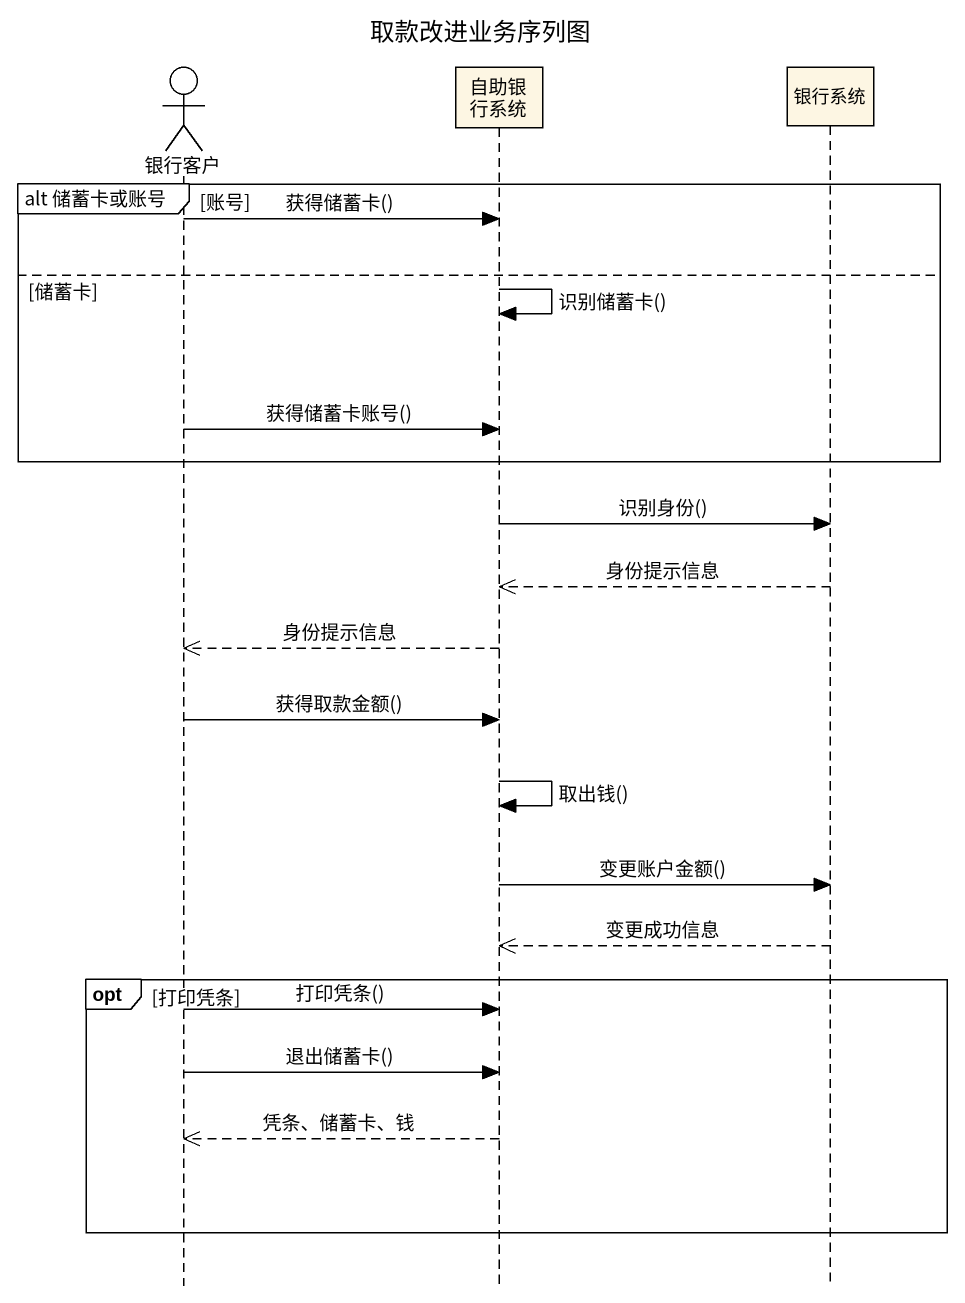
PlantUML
@startuml
title 取款改进业务序列图
hide footbox
actor 银行客户
participant 自助银行系统
participant 银行系统

group alt 储蓄卡或账号 [账号]
  银行客户 -> 自助银行系统 : 获得储蓄卡()
else 储蓄卡
  自助银行系统 -> 自助银行系统 : 识别储蓄卡()
  银行客户 -> 自助银行系统 : 获得储蓄卡账号()
end
自助银行系统 -> 银行系统 : 识别身份()
银行系统 -->> 自助银行系统 : 身份提示信息
自助银行系统 -->> 银行客户 : 身份提示信息
银行客户 -> 自助银行系统 : 获得取款金额()
自助银行系统 -> 自助银行系统 : 取出钱()
自助银行系统 -> 银行系统 : 变更账户金额()
银行系统 -->> 自助银行系统 : 变更成功信息
opt 打印凭条
  银行客户 -> 自助银行系统 : 打印凭条()
  银行客户 -> 自助银行系统 : 退出储蓄卡()
  自助银行系统 -->> 银行客户 : 凭条、储蓄卡、钱
end
@enduml
